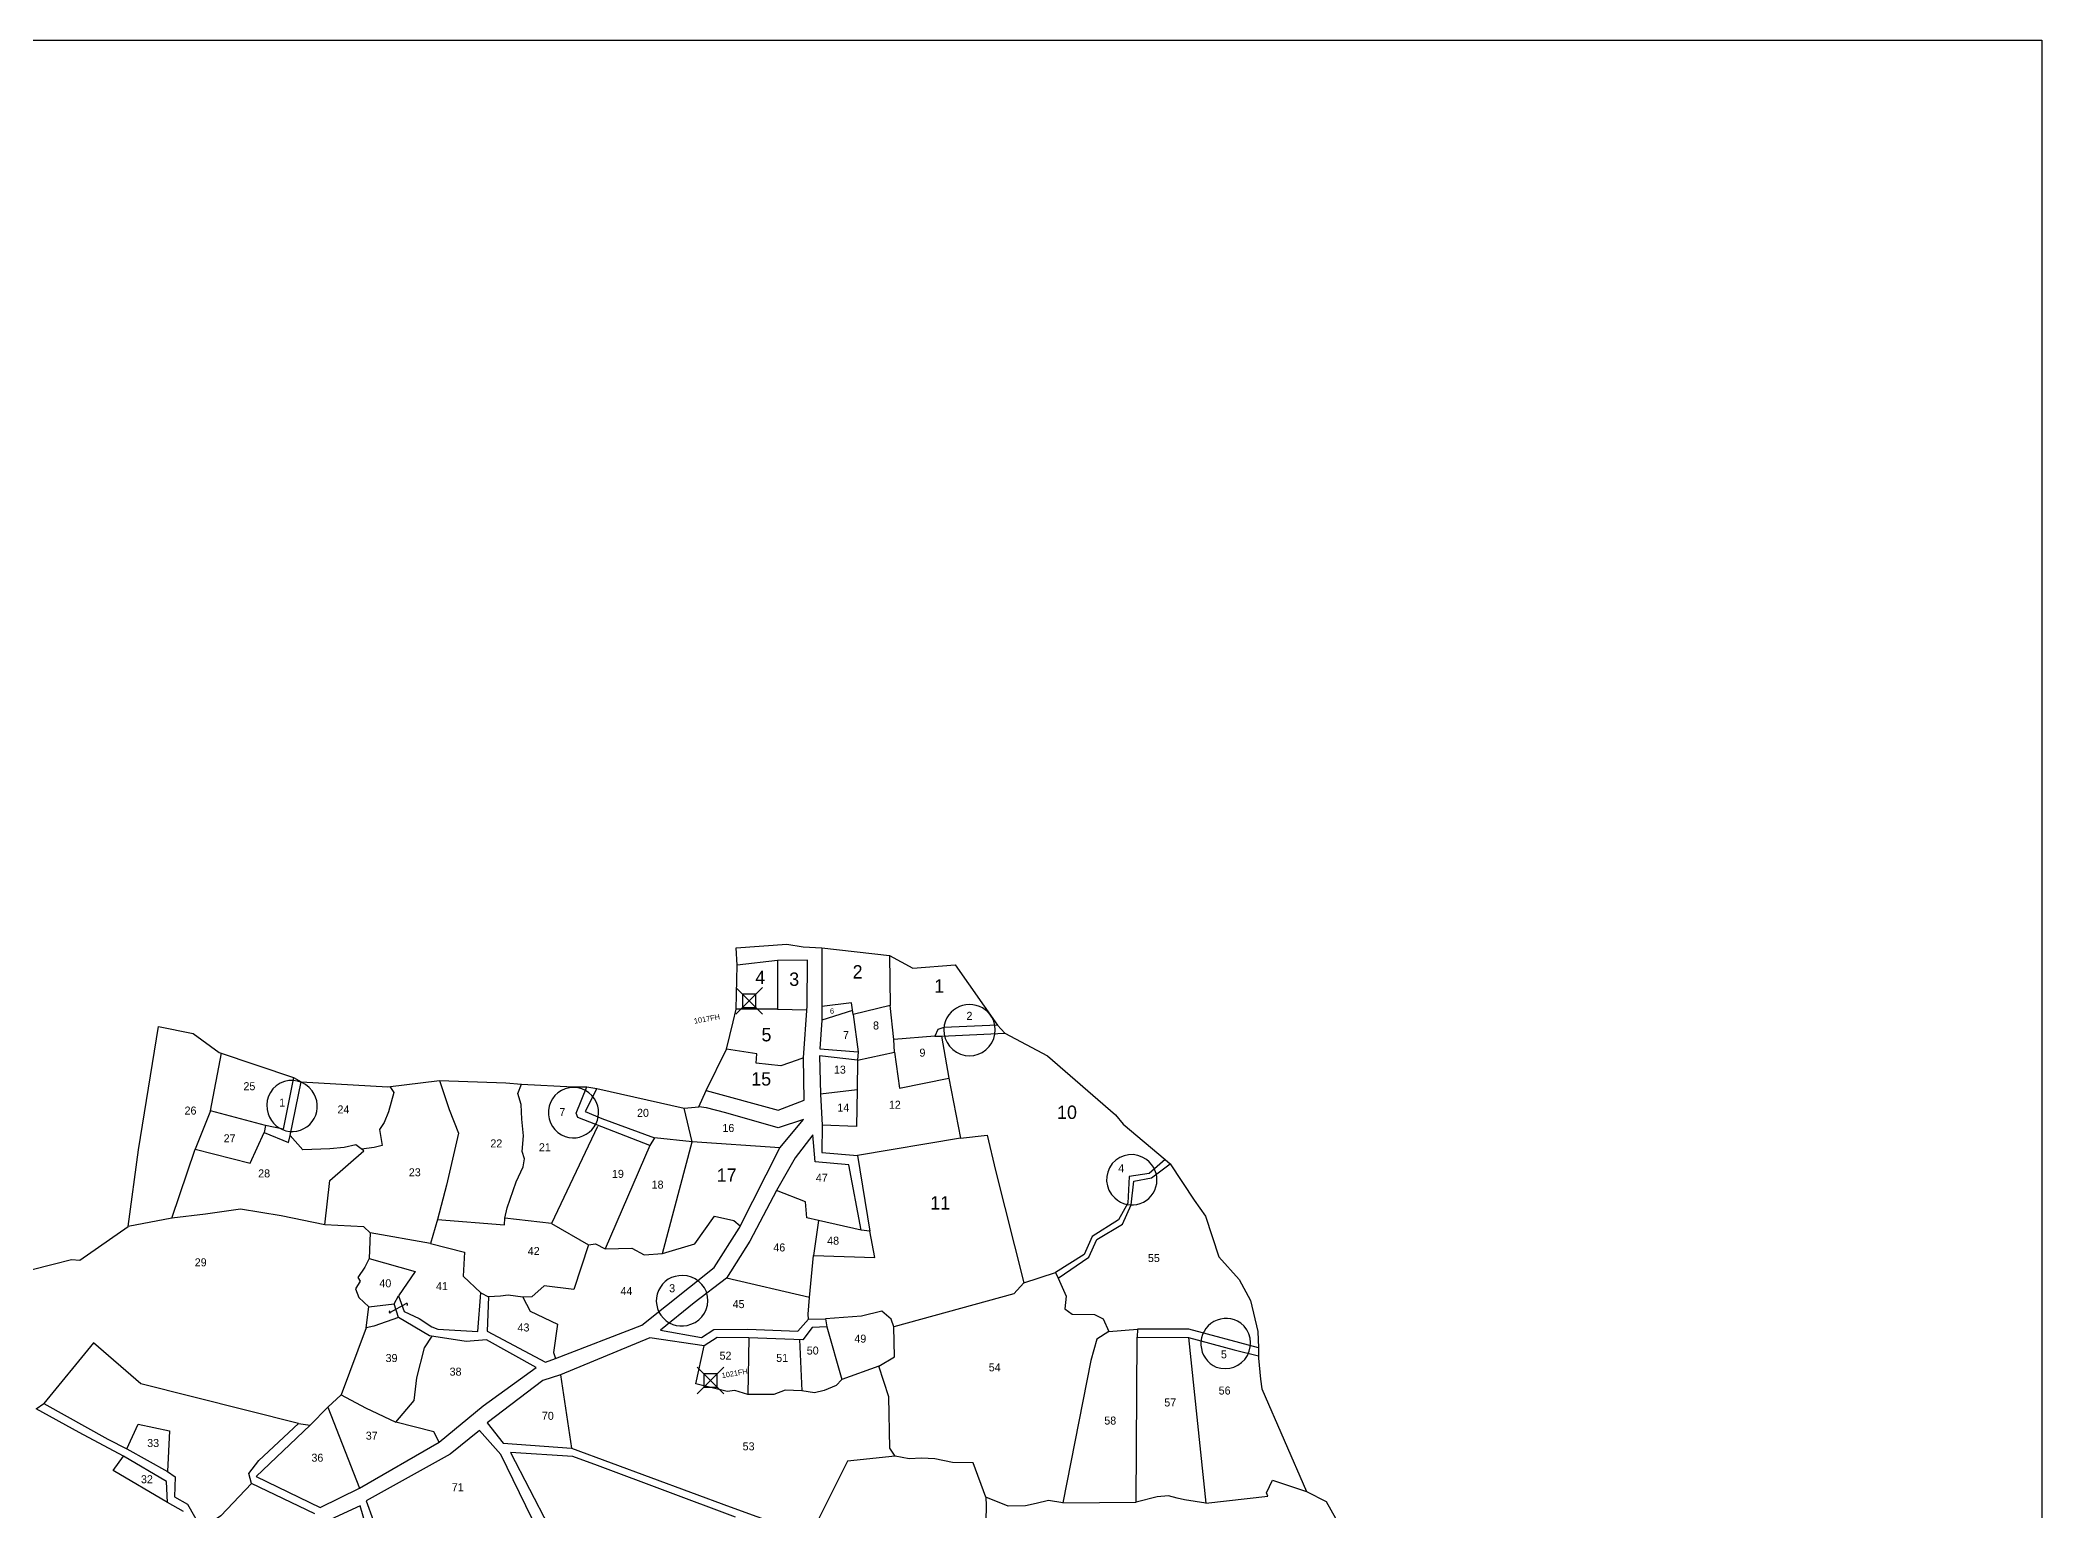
# Model space of a CAD drawing. Extents: x 152856 to 153989, y 177719 to 178849.
# Drawn here: x 153239 to 153989, y 178298 to 178849 of the extents above; entities that cross this region are included whole.
import ezdxf

# ---------------------------------------------------------------- set-up
doc = ezdxf.new("R2010")
doc.units = 0
doc.header["$MEASUREMENT"] = 0
doc.header["$PDMODE"] = 67
doc.header["$PDSIZE"] = 5
for name, color, linetype in [('BORDER-B', 3, 'CONTINUOUS'), ('IMAGE', 7, 'CONTINUOUS'), ('LINK', 4, 'CONTINUOUS'), ('NO', 1, 'CONTINUOUS'), ('PARCEL', 6, 'CONTINUOUS'), ('ROAD', 2, 'CONTINUOUS'), ('TRIG-P', 2, 'CONTINUOUS'), ('TRIG-T', 1, 'CONTINUOUS')]:
    doc.layers.add(name, color=color, linetype=linetype)
picture_1 = doc.add_image_def('image1.tif', size_in_pixel=(10707, 10680))

msp = doc.modelspace()

# ---------------------------------------------------------------- linework, layer by layer
at = {"layer": 'BORDER-B'}
msp.add_lwpolyline([(153235.21, 178388.62), (153243.64, 178390.72), (153250.54, 178392.45), (153253.6, 178392.25), (153271.8, 178404.89), (153275.63, 178433.61), (153283.12, 178479.82), (153296.14, 178477.14), (153305.91, 178470.06), (153333.68, 178460.68), (153336.55, 178459.14), (153369.11, 178457.23), (153388.45, 178459.53), (153413.35, 178458.76), (153419.25, 178458.18), (153438.59, 178457.23), (153443.76, 178457.23), (153447.4, 178456.65), (153480.15, 178449.19), (153485.71, 178449.76), (153488.39, 178455.89), (153496.05, 178471.39), (153498.54, 178481.54), (153499.69, 178486.33), (153500.07, 178502.79), (153499.69, 178509.3), (153518.65, 178510.64), (153524.78, 178509.68), (153531.86, 178509.3), (153557.15, 178506.43), (153565.96, 178501.64), (153581.85, 178502.98), (153597.71, 178480.37), (153600.39, 178477.31), (153616.48, 178468.88), (153641.95, 178446.68), (153644.82, 178443.23), (153660.53, 178430.02), (153662.44, 178428.3), (153671.44, 178414.7), (153675.66, 178408.77), (153680.64, 178393.45), (153688.3, 178385.03), (153692.51, 178377.18), (153695.28, 178365.52), (153695.47, 178359.39), (153695.47, 178355.57), (153696.23, 178347.72), (153696.81, 178344.08), (153713.47, 178305.6), (153720.94, 178301.77), (153726.11, 178292.39)], dxfattribs=at)
at = {"layer": 'LINK'}
msp.add_lwpolyline([(153370.15, 178372.72), (153376.03, 178376.06)], dxfattribs=at)
for centre, radius, start, end in [((153369.87, 178372.86), 0.309, 105.34782, 333.25493), ((153376.11, 178375.63), 0.435, 302.41306, 101.20655)]:
    msp.add_arc(centre, radius, start, end, dxfattribs=at)
at = {"layer": 'PARCEL'}
for points in [[(153557.15, 178506.43), (153557.48, 178487.69), (153543.51, 178484.35), (153542.89, 178488.68), (153531.77, 178487.32)], [(153515.23, 178504.52), (153515.18, 178486.33), (153526.16, 178486.07)], [(153515.18, 178486.33), (153499.69, 178486.33)], [(153543.3, 178485.81), (153531.77, 178482.25)], [(153543.51, 178484.35), (153545.45, 178470.35)], [(153545.23, 178467.26), (153559.09, 178470.26), (153558.84, 178474.96), (153557.48, 178487.69)], [(153574.23, 178476.25), (153558.84, 178474.96)], [(153302.6, 178448.2), (153306.72, 178469.78)], [(153524.93, 178468.14), (153522.6, 178467.17), (153516.42, 178465.07), (153507.15, 178466.06), (153507.39, 178469.52), (153496.05, 178471.39)], [(153559.09, 178470.26), (153560.94, 178456.66), (153579.37, 178460.5)], [(153576.68, 178476.19), (153579.37, 178460.5), (153583.82, 178438), (153593.84, 178439.11), (153596.93, 178425.88)], [(153545.23, 178467.26), (153545.11, 178456.05), (153544.87, 178442.32), (153531.99, 178442.79)], [(153369.81, 178457.31), (153371.35, 178455.1), (153369.41, 178447.89), (153367.68, 178443.86), (153365.95, 178441.19), (153366.96, 178435.22), (153363.93, 178434.5), (153359.25, 178433.89)], [(153388.45, 178459.53), (153392.04, 178448.68), (153395.61, 178439.85), (153391.15, 178420.4), (153387.74, 178407.47), (153412.79, 178405.53), (153412.91, 178407.97)], [(153430.42, 178406.02), (153412.91, 178407.97), (153413.8, 178411.86), (153417.2, 178421.58), (153419.8, 178427.18), (153420.28, 178430.18), (153419.47, 178433.01), (153419.95, 178438.89), (153419.38, 178445.13), (153419.06, 178450.64), (153417.84, 178454.69), (153419.25, 178458.18)], [(153545.11, 178456.05), (153531.33, 178454.47)], [(153323.27, 178442.73), (153302.6, 178448.2), (153296.84, 178433.9)], [(153516.11, 178434.41), (153483.23, 178436.59), (153480.15, 178449.19)], [(153288.08, 178407.97), (153296.84, 178433.9), (153317.43, 178428.55), (153322.7, 178440.06)], [(153385.14, 178398.48), (153362.52, 178402.53), (153360.13, 178404.72), (153345.54, 178405.54), (153347.4, 178422.07), (153360.13, 178433.25), (153357.13, 178435.44), (153352.67, 178434.47), (153347.32, 178433.98), (153337.27, 178433.58), (153332.48, 178438.93)], [(153447.77, 178442.41), (153430.42, 178406.02), (153444.28, 178398), (153446.96, 178398.32), (153450.64, 178396.47)], [(153467.34, 178435.21), (153450.64, 178396.47), (153460.53, 178396.79), (153465.23, 178394.2), (153472.05, 178394.77), (153483.23, 178436.59)], [(153483.23, 178436.59), (153469.13, 178438.13)], [(153583.82, 178438), (153545.23, 178431.54)], [(153596.93, 178425.88), (153607.6, 178383.74), (153619.38, 178387.59)], [(153530.53, 178407.11), (153526.2, 178408.1), (153525.7, 178414.15), (153514.79, 178418.32)], [(153345.54, 178405.54), (153329.08, 178408.86), (153313.81, 178411.37), (153300.76, 178409.51), (153288.08, 178407.97), (153271.8, 178404.89)], [(153472.05, 178394.77), (153484.21, 178398.33), (153491.59, 178408.79), (153498.8, 178407.17), (153501.23, 178405.18)], [(153362.52, 178402.53), (153362.13, 178392.93), (153379.29, 178388.06), (153373.07, 178378.94)], [(153387.74, 178407.47), (153385.14, 178398.48), (153397.87, 178395.23), (153397.31, 178386.24), (153403.95, 178380.04)], [(153527.17, 178378.26), (153528.66, 178393.96), (153551.66, 178393.22), (153549.86, 178403.1)], [(153546.55, 178403.54), (153530.53, 178407.11), (153528.66, 178393.96)], [(153444.28, 178398), (153438.89, 178381.24), (153427.69, 178382.69), (153423.12, 178378.58), (153419.69, 178378.43), (153414.21, 178379.11), (153411.39, 178378.81), (153406.81, 178378.5)], [(153362.13, 178392.93), (153360.47, 178389.58), (153357.84, 178385.79), (153358.73, 178384.36), (153356.99, 178381.54), (153358.28, 178378.26), (153361.95, 178374.77), (153371.52, 178375.85)], [(153526.87, 178370.15), (153526.68, 178372.08), (153527.17, 178378.26), (153496.04, 178385.46)], [(153607.6, 178383.74), (153603.77, 178379.66), (153558.87, 178367.3), (153557.76, 178370.15), (153554.3, 178373.11), (153546.75, 178371.26), (153533.14, 178370.3)], [(153620.42, 178385.57), (153623.43, 178378.8), (153622.94, 178373.98), (153625.66, 178372), (153634.07, 178371.88), (153637.28, 178370.27), (153639.38, 178365.57), (153650.11, 178366.39)], [(153373.07, 178370.78), (153363.83, 178367.58), (153360.92, 178366.91), (153361.95, 178374.77)], [(153419.69, 178378.43), (153422.51, 178373.1), (153432.65, 178368.3), (153431.2, 178357.71), (153431.96, 178355.35)], [(153360.92, 178366.91), (153351.66, 178341.82), (153360.78, 178336.91), (153372.05, 178331.53), (153379.02, 178339.66), (153380, 178348.15), (153382.87, 178359.35), (153385.69, 178363.8)], [(153533.71, 178367.3), (153539.34, 178347.56)], [(153622.2, 178301.32), (153616.76, 178302.19), (153612.18, 178301.08), (153608.22, 178300.21), (153601.67, 178300.09), (153593.26, 178303.43), (153588.56, 178316.28), (153580.77, 178316.41), (153574.21, 178317.77), (153569.14, 178318.01), (153564.57, 178317.77), (153559.25, 178318.76), (153557.27, 178321.85), (153556.9, 178341.01), (153553.19, 178352.5), (153559, 178356.09), (153558.87, 178367.3)], [(153639.38, 178365.57), (153634.93, 178362.61), (153632.71, 178354.69), (153622.2, 178301.32), (153649.65, 178301.57), (153650.04, 178363.38)], [(153335.57, 178331.1), (153276.54, 178345.96), (153258.81, 178361.3), (153240.14, 178338.59)], [(153553.19, 178352.5), (153539.34, 178347.56), (153537.19, 178345.25), (153532.74, 178343.4), (153529.03, 178342.53), (153524.33, 178343.27), (153518.02, 178343.52), (153513.82, 178341.91), (153504.05, 178341.91), (153499.22, 178343.4), (153496.38, 178343.02), (153484.63, 178345.87), (153487.67, 178360.18)], [(153504.49, 178363.17), (153504.05, 178341.91)], [(153523.49, 178362.5), (153524.33, 178343.27)], [(153669.3, 178363.22), (153675.76, 178301.23), (153699.03, 178303.78), (153698.48, 178305.11), (153700.8, 178309.87), (153713.47, 178305.6)], [(153433.87, 178349.29), (153438, 178321.79)], [(153351.66, 178341.82), (153346.64, 178337.17), (153339.98, 178330.43)], [(153346.64, 178337.17), (153358.51, 178306.84)], [(153271.24, 178321.61), (153275.44, 178330.83), (153287.24, 178328.26), (153286.46, 178313.01)], [(153388.29, 178324.04), (153386.3, 178327.9), (153372.05, 178331.53)], [(153286.5, 178301.43), (153266.11, 178313.46), (153269.96, 178318.85)], [(153559.25, 178318.76), (153541.39, 178316.9), (153527.43, 178288.93)], [(153317.93, 178308.61), (153306.46, 178296.47), (153299.25, 178291.62)], [(153675.76, 178301.23), (153667.79, 178302.45), (153665.02, 178303.01), (153661.81, 178303.89), (153657.6, 178303.56), (153649.65, 178301.57)], [(153593.26, 178303.43), (153593.48, 178300.32), (153593.28, 178294.5), (153594.49, 178283.05), (153605.94, 178280.04), (153606.54, 178261.77), (153644.71, 178239.48), (153730.75, 178230.23)]]:
    msp.add_lwpolyline(points, dxfattribs=at)
for centre, radius, start, end in [((153587.18, 178478.53), 9.67, 159.25132, 40.32489), ((153587.23, 178478.24), 9.82, 38.20311, 157.78645), ((153333.05, 178450.26), 9.37, 35.42332, 199.73805), ((153333.23, 178449.91), 9.43, 197.33218, 37.82919), ((153438.7, 178447.54), 9.43, 23.71831, 250.83866), ((153438.68, 178447.56), 9.45, 251.03628, 23.52069), ((153647.9, 178422.49), 9.34, 52.9034, 227.92054), ((153648.12, 178422.3), 9.35, 226.15524, 54.6687), ((153479.21, 178377.03), 9.45, 87.56336, 291.9575), ((153479.75, 178377.12), 9.34, 288.63656, 90.8843), ((153683.41, 178360.93), 9.48, 54.8904, 247.02834), ((153683.02, 178361.15), 9.53, 249.68607, 52.23268)]:
    msp.add_arc(centre, radius, start, end, dxfattribs=at)
at = {"layer": 'ROAD'}
for points in [[(153531.86, 178509.3), (153531.77, 178487.32), (153531.77, 178482.25), (153531.11, 178471.45), (153545.45, 178470.35), (153545.23, 178467.26), (153530.89, 178468.8), (153531.33, 178454.47), (153531.99, 178442.79), (153531.77, 178432.65), (153545.23, 178431.54), (153549.86, 178403.1), (153546.55, 178403.54), (153541.92, 178428.02), (153529.34, 178429.12), (153528.46, 178439.26), (153521.85, 178430.66), (153514.79, 178418.32), (153504.86, 178399.35), (153496.04, 178385.46), (153483.91, 178376.21), (153471.34, 178366.06), (153486.67, 178363.31), (153491.38, 178366.31), (153504.06, 178366.45), (153522.88, 178365.59), (153526.87, 178370.15), (153533.14, 178370.3), (153533.71, 178367.3), (153528.15, 178367.02), (153524.73, 178362.46), (153524.73, 178362.46), (153504.49, 178363.17), (153492.52, 178363.31), (153487.67, 178360.18), (153467.28, 178363.17), (153433.87, 178349.29), (153427.17, 178347.15), (153406.35, 178331.34), (153412.34, 178323.64), (153438, 178321.79), (153497.44, 178299.85), (153527.43, 178288.93)], [(153488.39, 178455.89), (153515.45, 178448.52), (153525.15, 178452.27), (153524.93, 178468.14), (153526.26, 178487.54), (153526.48, 178504.74), (153515.23, 178504.52), (153500.07, 178502.79)], [(153597.71, 178480.37), (153577.6, 178479.5), (153575.33, 178478.64), (153574.23, 178476.25), (153576.68, 178476.19), (153600.39, 178477.31)], [(153333.68, 178460.68), (153329.92, 178441.32), (153323.27, 178442.73), (153322.7, 178440.06), (153331.87, 178436.37), (153332.48, 178438.93), (153336.55, 178459.14)], [(153447.4, 178456.65), (153443.08, 178447.91), (153449.37, 178445.4), (153469.13, 178438.13), (153467.34, 178435.21), (153440.29, 178445.75), (153439.66, 178447.35), (153443.76, 178457.23)], [(153341.75, 178297.14), (153317.93, 178308.61), (153317.04, 178312.36), (153320.79, 178317.21), (153335.57, 178331.1), (153339.98, 178330.43), (153319.69, 178311.25), (153343.73, 178299.57), (153358.51, 178306.84), (153388.29, 178324.04), (153404.83, 178337.71), (153424.68, 178352.04), (153406.15, 178362.4), (153398.43, 178361.74), (153384.76, 178363.95), (153373.07, 178370.78), (153371.52, 178375.85), (153373.07, 178378.94), (153375.27, 178372.99), (153380.79, 178370.34), (153385.64, 178367.25), (153387.85, 178366.37), (153402.84, 178365.49), (153403.95, 178380.04), (153406.81, 178378.5), (153406.37, 178365.71), (153428.21, 178354.02), (153431.96, 178355.35), (153464.38, 178367.91), (153491.51, 178389.52), (153500.77, 178404.29), (153516.11, 178434.41), (153524.93, 178444.99), (153515.45, 178441.91), (153495.82, 178447.42), (153488.54, 178449.4), (153485.71, 178449.76)], [(153660.53, 178430.02), (153654.48, 178424.78), (153647.09, 178423.62), (153646.48, 178413.6), (153643.05, 178407.36), (153633.13, 178401.16), (153630.2, 178394.44), (153619.38, 178387.59), (153620.42, 178385.57), (153631.91, 178393.4), (153634.91, 178400), (153644.57, 178405.74), (153647.75, 178412.95), (153648.74, 178421.91), (153655.4, 178423.13), (153662.44, 178428.3)], [(153695.47, 178359.39), (153669.37, 178366.39), (153650.11, 178366.39), (153650.04, 178363.38), (153669.3, 178363.22), (153686.35, 178358.65), (153695.47, 178356.39)], [(153292.45, 178298.12), (153286.5, 178301.43), (153286.06, 178309.37), (153269.96, 178318.85), (153253.41, 178327.66), (153237.27, 178336.6), (153240.14, 178338.59), (153264.18, 178325.14), (153271.24, 178321.61), (153286.46, 178313.01), (153289.32, 178311.03), (153289.1, 178303.53), (153293.96, 178300.88), (153299.25, 178291.62)], [(153425.46, 178290.71), (153411.49, 178319.49), (153403.51, 178328.47), (153392.46, 178319.59), (153360.95, 178302.06), (153363.66, 178294.79)], [(153499.51, 178295.91), (153447.7, 178315.32), (153438.44, 178318.74), (153415.06, 178320.17), (153429.32, 178292.67)], [(153360.67, 178293.37), (153358.67, 178300.21), (153347.55, 178295.08)]]:
    msp.add_lwpolyline(points, dxfattribs=at)
at = {"layer": 'TRIG-P'}
for p in [(153504.56, 178489.5), (153490.04, 178347.16)]:
    msp.add_point(p, dxfattribs=at)

# ---------------------------------------------------------------- texts
at = {"layer": 'NO'}
for s, height, p in [('4', 5, (153506.85, 178495.69)), ('3', 5, (153519.59, 178495.05)), ('2', 5, (153543.37, 178497.81)), ('1', 5, (153573.94, 178492.51)), ('6', 2, (153534.87, 178484.66)), ('2', 3, (153586.05, 178482.32)), ('5', 5, (153509.19, 178474.25)), ('7', 3, (153539.76, 178475.1)), ('8', 3, (153551.01, 178478.71)), ('9', 3, (153568.42, 178468.52)), ('15', 5, (153505.36, 178457.7)), ('13', 3, (153536.36, 178462.16)), ('25', 3, (153314.97, 178455.95)), ('26', 3, (153292.89, 178446.82)), ('1', 3, (153328.35, 178449.79)), ('24', 3, (153350.22, 178447.25)), ('7', 3, (153433.39, 178446.24)), ('20', 3, (153462.53, 178445.97)), ('14', 3, (153537.64, 178447.94)), ('12', 3, (153556.96, 178449)), ('10', 5, (153620.02, 178445.18)), ('27', 3, (153307.54, 178436.42)), ('16', 3, (153494.54, 178440.3)), ('22', 3, (153407.54, 178434.51)), ('21', 3, (153425.74, 178433.08)), ('28', 3, (153320.49, 178423.27)), ('23', 3, (153376.97, 178423.69)), ('19', 3, (153453.13, 178423.11)), ('17', 5, (153492.41, 178421.62)), ('47', 3, (153529.57, 178421.62)), ('4', 3, (153642.95, 178425.23)), ('18', 3, (153468, 178419.07)), ('11', 5, (153572.46, 178411.22)), ('42', 3, (153421.56, 178394.19)), ('46', 3, (153513.64, 178395.52)), ('48', 3, (153533.82, 178398.06)), ('55', 3, (153654.06, 178391.56)), ('29', 3, (153296.71, 178389.95)), ('40', 3, (153365.93, 178382.09)), ('41', 3, (153387.16, 178381.03)), ('44', 3, (153456.32, 178379.18)), ('3', 3, (153474.58, 178380.24)), ('45', 3, (153498.36, 178374.29)), ('43', 3, (153417.73, 178365.54)), ('49', 3, (153544.01, 178361.35)), ('39', 3, (153368.26, 178354.08)), ('52', 3, (153493.47, 178354.98)), ('51', 3, (153514.71, 178354.13)), ('50', 3, (153526.17, 178356.89)), ('5', 3, (153681.45, 178355.48)), ('38', 3, (153392.26, 178348.99)), ('54', 3, (153594.4, 178350.6)), ('56', 3, (153680.6, 178341.9)), ('70', 3, (153426.86, 178332.43)), ('58', 3, (153637.72, 178330.65)), ('57', 3, (153660.22, 178337.44)), ('37', 3, (153360.83, 178325)), ('33', 3, (153278.88, 178322.24)), ('36', 3, (153340.45, 178316.73)), ('53', 3, (153502.13, 178321)), ('32', 3, (153276.54, 178308.66)), ('71', 3, (153393.1, 178305.69))]:
    msp.add_text(s, height=height, dxfattribs=at).set_placement(p)
at = {"layer": 'TRIG-T'}
for s, p in [('1017FH', (153484.06, 178480.85)), ('1021FH', (153494.46, 178348.03))]:
    msp.add_text(s, height=2, rotation=10, dxfattribs=at).set_placement(p)

# ---------------------------------------------------------------- pictures from other files: only their frames are drawn
at = {"layer": 'IMAGE'}
image = msp.add_image(picture_1, insert=(152856.37, 177719.45), size_in_units=(1132.89, 1130.04), rotation=0, dxfattribs=at)
image.dxf.flags = 15

doc.saveas('drawing.dxf')
